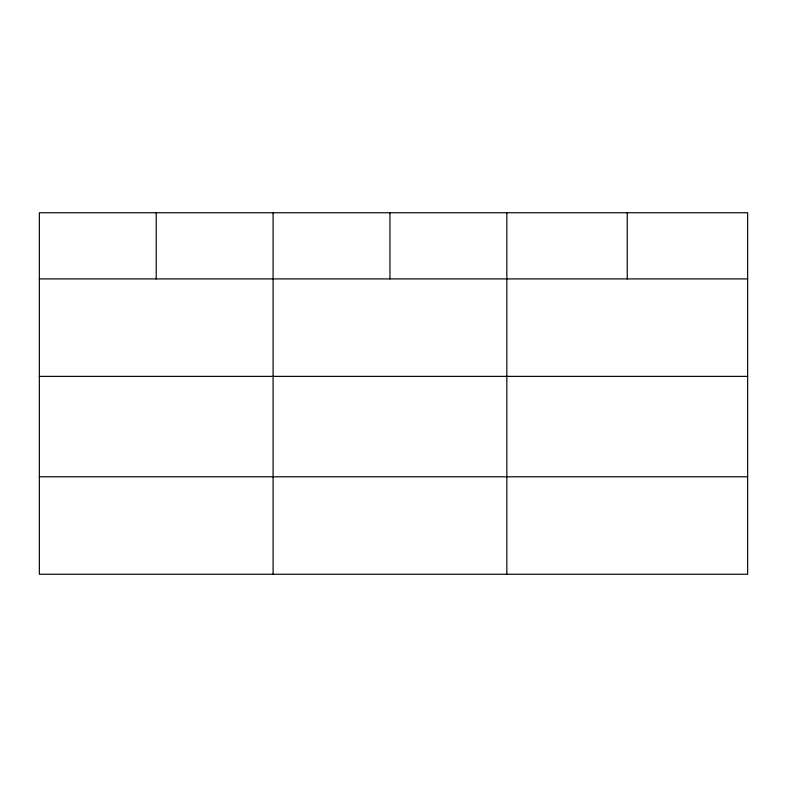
<?xml version="1.0" encoding="UTF-8"?>
<svg xmlns="http://www.w3.org/2000/svg" width="787" height="787" viewBox="0 0 787 787"><rect width="100%" height="100%" fill="white"/><g stroke="black" fill="none" stroke-linecap="round" stroke-linejoin="round"><path stroke-width="1.18" d="M747.65 376.373L747.65 212.746L39.35 212.746L39.35 574.254L747.65 574.254L747.65 376.373L39.35 376.373M39.35 278.913L747.65 278.913M39.35 476.794L747.65 476.794M627.239 212.746L627.239 278.913M506.828 212.746L506.828 574.254M389.958 212.746L389.958 278.913M273.089 212.746L273.089 574.254M156.22 212.746L156.22 278.913"/></g></svg>
